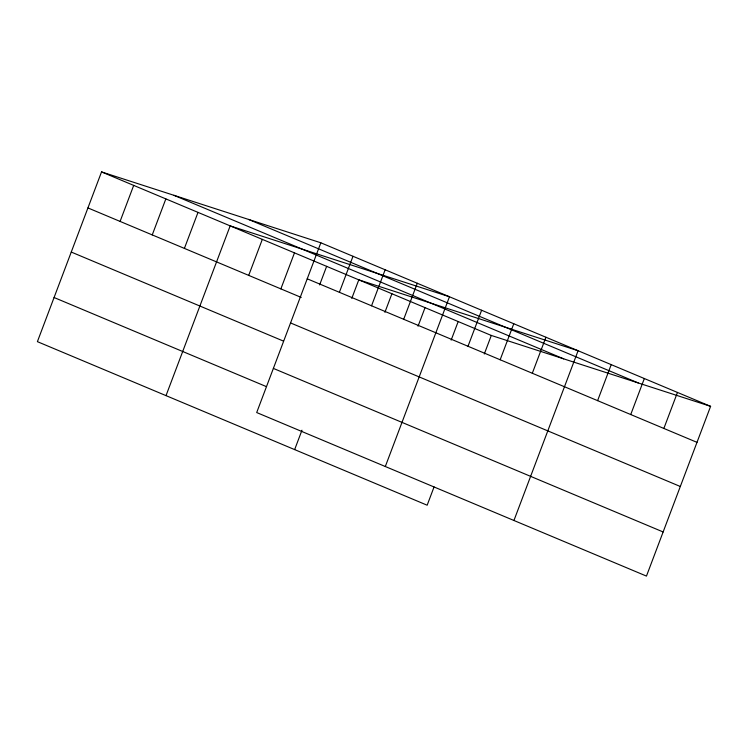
<?xml version="1.0" encoding="UTF-8"?>
<svg xmlns="http://www.w3.org/2000/svg" width="748" height="748" viewBox="0 0 748 748"><rect width="100%" height="100%" fill="white"/><g stroke="black" fill="none" stroke-linecap="round" stroke-linejoin="round"><path stroke-width="1.12" d="M320.836 242.791L256.695 412.55L646.459 576.091L710.6 406.342L320.836 242.791L101.541 171.909L37.4 341.658L427.164 505.209L434.074 486.901M120.091 221.417L133.696 185.401M152.246 234.909L165.85 198.893M184.401 248.401L198.005 212.385M166.019 395.627L230.169 225.877L449.464 296.76L385.314 466.518M248.71 275.386L262.324 239.369M280.865 288.878L294.478 252.861M319.62 284.913L326.633 266.353M339.386 292.3L352.991 256.284M294.647 449.604L301.968 430.222M351.775 298.405L358.788 279.846L578.082 350.737L513.941 520.486M371.541 305.792L385.145 269.776M384.902 312.299L391.915 293.749M403.696 319.284L417.3 283.268M418.039 326.203L425.042 307.652M451.166 340.106L458.178 321.556M468.005 346.268L481.619 310.261M484.293 354.01L491.305 335.45L710.6 406.342M500.16 359.76L513.773 323.753M532.314 373.252L545.928 337.245M597.605 400.648L611.21 364.631M630.732 414.551L644.337 378.535M663.859 428.454L677.473 392.438M248.467 219.407L638.231 382.948M173.91 195.303L563.674 358.844M101.541 171.909L491.305 335.45M307.232 278.808L696.996 442.349M87.937 207.925L301.229 297.424M290.551 322.94L680.315 486.49M71.256 252.057L283.483 341.107M273.375 368.409L663.13 531.959M54.08 297.526L266.297 386.576"/></g></svg>
